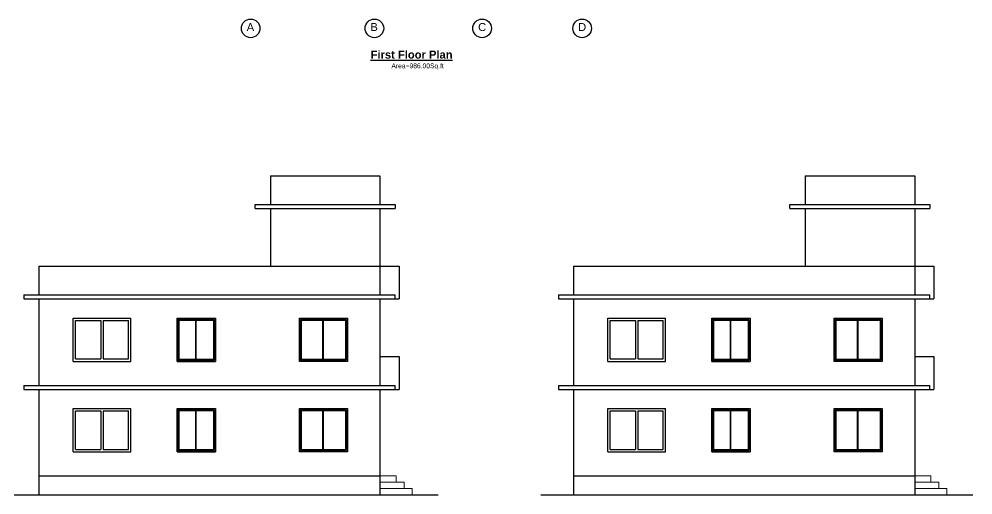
# Model space of a CAD drawing. Header units: feet. Extents: x 28652 to 66086, y -6769 to -640.
# Drawn here: x 48655 to 49848, y -2070 to -1475 of the extents above; entities that cross this region are included whole.
import ezdxf

# ---------------------------------------------------------------- set-up
doc = ezdxf.new("R2010")
doc.units = ezdxf.units.FT
doc.header["$LTSCALE"] = 50
doc.header["$MEASUREMENT"] = 0
doc.layers.add('Door & Windows', color=92, linetype='Continuous')
doc.layers.add('Text', color=7, linetype='Continuous')
doc.layers.add('elevation', color=201, linetype='Continuous', lineweight=30)
doc.layers.add('stair', color=140, linetype='Continuous', lineweight=18)
doc.styles.add('1@1000', font='arial.ttf', dxfattribs={"height": 60})

# ---------------------------------------------------------------- blocks, each defined once
blk = doc.blocks.new('*U44')
for p, q in [((1.5, 1.5), (1.5, 52.5)), ((1.5, 52.5), (24, 52.5)), ((24, 1.5), (24, 52.5)), ((24, 52.5), (46.5, 52.5)), ((46.5, 52.5), (46.5, 1.5)), ((24, 1.5), (1.5, 1.5)), ((46.5, 1.5), (24, 1.5))]:
    blk.add_line(p, q)
blk.add_lwpolyline([(0, 0), (0, 54), (48, 54), (48, 0)], close=True)
for points in [[(23, 51.5), (23, 2.5), (2.5, 2.5), (2.5, 51.5), (23, 51.5)], [(24, 51.5), (45.5, 51.5), (45.5, 2.5), (24, 2.5)]]:
    blk.add_lwpolyline(points)
blk = doc.blocks.new('*U45')
for p, q in [((1.5, 1.5), (1.5, 52.5)), ((1.5, 52.5), (30, 52.5)), ((30, 1.5), (30, 52.5)), ((30, 52.5), (58.5, 52.5)), ((58.5, 52.5), (58.5, 1.5)), ((30, 1.5), (1.5, 1.5)), ((58.5, 1.5), (30, 1.5))]:
    blk.add_line(p, q)
blk.add_lwpolyline([(0, 0), (0, 54), (60, 54), (60, 0)], close=True)
for points in [[(29, 51.5), (29, 2.5), (2.5, 2.5), (2.5, 51.5), (29, 51.5)], [(30, 51.5), (57.5, 51.5), (57.5, 2.5), (30, 2.5)]]:
    blk.add_lwpolyline(points)

msp = doc.modelspace()

# ---------------------------------------------------------------- linework, layer by layer
at = {"layer": 'Door & Windows'}
for p, q in [((48723.1, -1849), (48795.1, -1849)), ((48723.1, -1903), (48723.1, -1849)), ((48726.1, -1852), (48757.6, -1852)), ((48726.1, -1900), (48726.1, -1852)), ((48757.6, -1852), (48757.6, -1900)), ((48760.6, -1852), (48792.1, -1852)), ((48760.6, -1852), (48760.6, -1900)), ((48792.1, -1900), (48792.1, -1852)), ((48795.1, -1903), (48795.1, -1849)), ((48852.91, -1849), (48900.91, -1849)), ((48852.91, -1849), (48852.91, -1903)), ((48900.91, -1849), (48900.91, -1903)), ((49391.34, -1849), (49463.34, -1849)), ((49391.34, -1903), (49391.34, -1849)), ((49394.34, -1852), (49425.84, -1852)), ((49394.34, -1900), (49394.34, -1852)), ((49425.84, -1852), (49425.84, -1900)), ((49428.84, -1852), (49460.34, -1852)), ((49428.84, -1852), (49428.84, -1900)), ((49460.34, -1900), (49460.34, -1852)), ((49463.34, -1903), (49463.34, -1849)), ((49521.15, -1849), (49569.15, -1849)), ((49521.15, -1849), (49521.15, -1903)), ((49569.15, -1849), (49569.15, -1903)), ((48723.1, -1903), (48795.1, -1903)), ((48726.1, -1900), (48757.6, -1900)), ((48760.6, -1900), (48792.1, -1900)), ((48852.91, -1903), (48900.91, -1903)), ((49391.34, -1903), (49463.34, -1903)), ((49394.34, -1900), (49425.84, -1900)), ((49428.84, -1900), (49460.34, -1900)), ((49521.15, -1903), (49569.15, -1903)), ((48723.1, -1962), (48795.1, -1962)), ((48723.1, -2016), (48723.1, -1962)), ((48726.1, -1965), (48757.6, -1965)), ((48726.1, -2013), (48726.1, -1965)), ((48757.6, -1965), (48757.6, -2013)), ((48760.6, -1965), (48792.1, -1965)), ((48760.6, -1965), (48760.6, -2013)), ((48792.1, -2013), (48792.1, -1965)), ((48795.1, -2016), (48795.1, -1962)), ((48852.91, -1962), (48900.91, -1962)), ((48852.91, -1962), (48852.91, -2016)), ((48900.91, -1962), (48900.91, -2016)), ((49391.34, -1962), (49463.34, -1962)), ((49391.34, -2016), (49391.34, -1962)), ((49394.34, -1965), (49425.84, -1965)), ((49394.34, -2013), (49394.34, -1965)), ((49425.84, -1965), (49425.84, -2013)), ((49428.84, -1965), (49460.34, -1965)), ((49428.84, -1965), (49428.84, -2013)), ((49460.34, -2013), (49460.34, -1965)), ((49463.34, -2016), (49463.34, -1962)), ((49521.15, -1962), (49569.15, -1962)), ((49521.15, -1962), (49521.15, -2016)), ((49569.15, -1962), (49569.15, -2016)), ((48726.1, -2013), (48757.6, -2013)), ((48760.6, -2013), (48792.1, -2013)), ((49394.34, -2013), (49425.84, -2013)), ((49428.84, -2013), (49460.34, -2013)), ((48723.1, -2016), (48795.1, -2016)), ((48852.91, -2016), (48900.91, -2016)), ((49391.34, -2016), (49463.34, -2016)), ((49521.15, -2016), (49569.15, -2016))]:
    msp.add_line(p, q, dxfattribs=at)
at = {"layer": 'elevation'}
for p, q in [((48969.52, -1671), (49106.52, -1671)), ((48969.52, -1671), (48969.52, -1707)), ((49106.52, -1671), (49106.52, -1707)), ((49637.77, -1671), (49774.77, -1671)), ((49637.77, -1671), (49637.77, -1707)), ((49774.77, -1671), (49774.77, -1707)), ((48950.52, -1707), (49125.52, -1707)), ((48950.52, -1712), (48950.52, -1707)), ((48950.52, -1712), (49125.52, -1712)), ((48969.52, -1712), (48969.52, -1784)), ((49106.52, -1712), (49106.52, -1820)), ((49125.52, -1707), (49125.52, -1712)), ((49618.77, -1707), (49793.77, -1707)), ((49618.77, -1712), (49618.77, -1707)), ((49618.77, -1712), (49793.77, -1712)), ((49637.77, -1712), (49637.77, -1784)), ((49774.77, -1712), (49774.77, -1820)), ((49793.77, -1707), (49793.77, -1712)), ((48680.29, -1784), (48680.29, -1820)), ((48680.29, -1784), (49106.52, -1784)), ((49106.52, -1784), (49130.52, -1784)), ((49130.52, -1784), (49130.52, -1825)), ((49348.53, -1784), (49348.53, -1820)), ((49348.53, -1784), (49774.77, -1784)), ((49774.77, -1784), (49798.77, -1784)), ((49798.77, -1784), (49798.77, -1825)), ((48661.29, -1820), (49125.52, -1820)), ((48661.29, -1820), (48661.29, -1825)), ((49125.52, -1825), (49125.52, -1820)), ((49329.53, -1820), (49793.77, -1820)), ((49329.53, -1820), (49329.53, -1825)), ((49793.77, -1825), (49793.77, -1820)), ((48661.29, -1825), (49125.52, -1825)), ((48680.29, -1825), (48680.29, -1933)), ((49106.52, -1825), (49106.52, -1933)), ((49329.53, -1825), (49793.77, -1825)), ((49348.53, -1825), (49348.53, -1933)), ((49774.77, -1825), (49774.77, -1933)), ((49106.52, -1897), (49130.52, -1897)), ((49130.52, -1897), (49130.52, -1938)), ((49774.77, -1897), (49798.77, -1897)), ((49798.77, -1897), (49798.77, -1938)), ((48661.29, -1933), (49125.52, -1933)), ((48661.29, -1933), (48661.29, -1938)), ((48661.29, -1938), (49125.52, -1938)), ((48680.29, -1933), (49124.25, -1933)), ((48680.29, -1938), (48680.29, -2070)), ((49106.52, -1938), (49106.52, -2070)), ((49125.52, -1938), (49125.52, -1933)), ((49329.53, -1933), (49793.77, -1933)), ((49329.53, -1933), (49329.53, -1938)), ((49329.53, -1938), (49793.77, -1938)), ((49348.53, -1933), (49792.49, -1933)), ((49348.53, -1938), (49348.53, -2070)), ((49774.77, -1938), (49774.77, -2070)), ((49793.77, -1938), (49793.77, -1933)), ((48680.29, -2046), (49106.52, -2046)), ((49348.53, -2046), (49774.77, -2046)), ((48639.11, -2070), (49179.34, -2070)), ((49307.35, -2070), (49847.58, -2070))]:
    msp.add_line(p, q, dxfattribs=at)
for points in [[(49125.52, -1825), (49130.52, -1825)], [(49793.77, -1825), (49798.77, -1825)], [(49125.52, -1938), (49130.52, -1938)], [(49793.77, -1938), (49798.77, -1938)]]:
    msp.add_lwpolyline(points, dxfattribs=at)
at = {"layer": 'stair'}
for p, q in [((49126.66, -2046), (49106.52, -2046)), ((49794.9, -2046), (49774.77, -2046)), ((49126.66, -2054), (49106.52, -2054)), ((49136.66, -2062), (49106.52, -2062)), ((49794.9, -2054), (49774.77, -2054)), ((49804.9, -2062), (49774.77, -2062))]:
    msp.add_line(p, q, dxfattribs=at)
for points in [[(49146.66, -2070), (49146.66, -2062), (49136.66, -2062), (49136.66, -2054), (49126.66, -2054), (49126.66, -2046)], [(49814.9, -2070), (49814.9, -2062), (49804.9, -2062), (49804.9, -2054), (49794.9, -2054), (49794.9, -2046)]]:
    msp.add_lwpolyline(points, dxfattribs=at)
at = {"layer": 'Text'}
for centre in [(48944.91, -1486.66), (49099.52, -1486.66), (49234.14, -1486.66), (49359.14, -1486.66)]:
    msp.add_circle(centre, 11.63, dxfattribs=at)

# ---------------------------------------------------------------- block references
at = {"layer": 'Door & Windows'}
for name, p in [('*U44', (48852.91, -1903)), ('*U45', (49005.8, -1903)), ('*U44', (49521.15, -1903)), ('*U45', (49674.05, -1903)), ('*U44', (48852.91, -2016)), ('*U45', (49005.8, -2016)), ('*U44', (49521.15, -2016)), ('*U45', (49674.05, -2016))]:
    msp.add_blockref(name, p, dxfattribs=at)

# ---------------------------------------------------------------- texts
at = {"layer": 'Text', "attachment_point": 1, "style": '1@1000'}
for s, width, insert, char_height in [('A', 152.0107, (48939.91, -1479.99), 10), ('B', 152.0107, (49094.52, -1479.99), 10), ('C', 152.0107, (49229.14, -1479.99), 10), ('D', 152.0107, (49354.14, -1479.99), 10), ('{\\fArial|b1|i0|c0|p34;\\LFirst Floor Plan}', 152.0107, (49094.78, -1514.45), 10), ('Area=986.00Sq.ft', 73.9895, (49120.8, -1530.53), 6)]:
    msp.add_mtext_dynamic_manual_height_columns(s, width=width, gutter_width=300, heights=[0], dxfattribs=dict(at, insert=insert, char_height=char_height))

doc.saveas('drawing.dxf')
